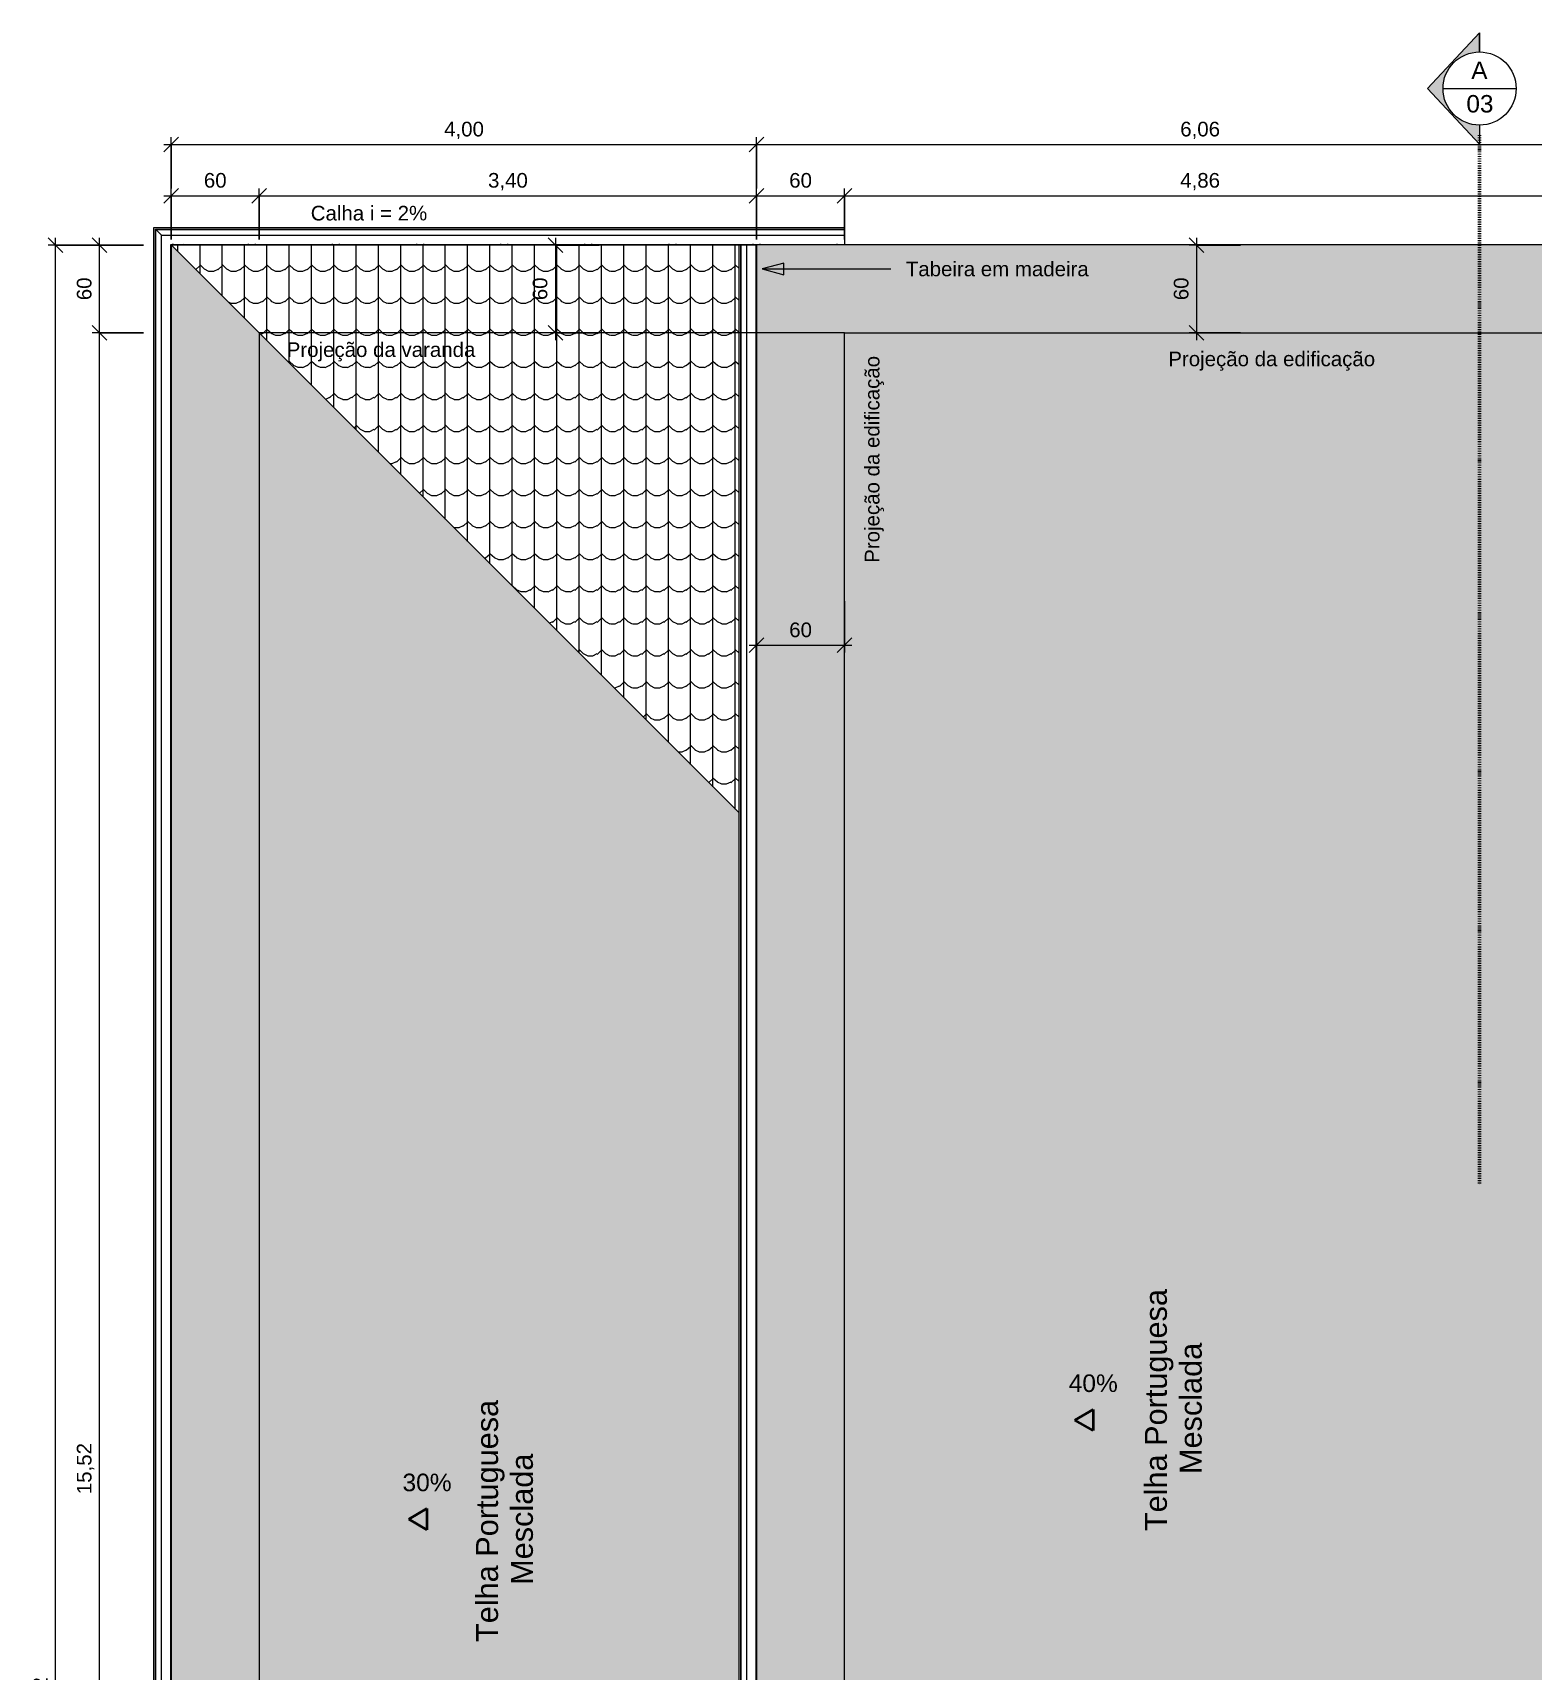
# Model space of a CAD drawing. Header units: millimetres. Extents: x -9018 to 25736, y -24663 to -1750.
# Drawn here: x 3900 to 14147, y -12937 to -1750 of the extents above; entities that cross this region are included whole.
import ezdxf

# ---------------------------------------------------------------- set-up
doc = ezdxf.new("R2010")
doc.units = ezdxf.units.MM
doc.linetypes.add('Dash dot', pattern=[15.875, 6.35, -4.7625, 0, -4.7625])
doc.linetypes.add('Overhead', pattern=[3.96875, 2.38125, -1.5875])
for name, color, linetype, lineweight in [('A-ANNO-DIMS', 211, 'Continuous', 9), ('A-ANNO-DIMS-50', 211, 'Continuous', 9), ('A-FLOR-OVHD', 1, 'Overhead', 9), ('A-GLAZ-CWMG', 51, 'Continuous', 9), ('A-ROOF', 132, 'Continuous', 9), ('A-ROOF-OTLN', 132, 'Continuous', 9), ('A-ROOF-PATT', 132, 'Continuous', 9), ('G-ANNO-DIMS', 111, 'Continuous', 9), ('G-ANNO-SYMB', 111, 'Continuous', 9), ('G-ANNO-TEXT', 231, 'Continuous', 9)]:
    doc.layers.add(name, color=color, linetype=linetype, lineweight=lineweight)
doc.styles.add('@Arial Unicode MS', font='', dxfattribs={"height": 100})
doc.styles.add('Arial_1', font='arial.ttf', dxfattribs={"height": 100})
doc.styles.add('Arial_4', font='arial.ttf', dxfattribs={"height": 119.0625})
doc.styles.add('Arial_6', font='arial.ttf', dxfattribs={"height": 120})
doc.styles.add('Arial_7', font='arial.ttf', dxfattribs={"height": 150})
doc.styles.get('@Arial Unicode MS').set_extended_font_data('@Arial Unicode MS')
doc.dimstyles.new('CRT_-__Metros_-_Linha_de_chamada_3_5_mm', dxfattribs={"dimscale": 304.8, "dimtxt": 100.584485, "dimasz": 0.328084, "dimexe": 0.164042, "dimexo": 0.0625, "dimgap": 0.082021, "dimtad": 1, "dimdec": 0, "dimlfac": 0.1, "dimdsep": 46, "dimtxsty": '@Arial Unicode MS', "dimblk1": 'OBLIQUE', "dimblk2": 'OBLIQUE', "dimsah": 1, "dimcen": 0.09, "dimdle": 0.164042, "dimazin": 0, "dimtfac": 1, "dimtdec": 4, "dimtix": 1, "dimtmove": 0, "dimatfit": 3, "dimfxl": 0.984252, "dimfxlon": 1, "dimtvp": 1, "dimtolj": 1, "dimtzin": 0, "dimarcsym": 2})
doc.dimstyles.new('CRT_-__Metros_-_Linha_de_chamada_3_5_mm_1', dxfattribs={"dimscale": 304.8, "dimtxt": 100.584485, "dimasz": 0.328084, "dimexe": 0.164042, "dimexo": 0.0625, "dimgap": 0.082021, "dimtad": 1, "dimlfac": 0.001, "dimrnd": 0.01, "dimzin": 0, "dimdsep": 46, "dimtxsty": '@Arial Unicode MS', "dimblk1": 'OBLIQUE', "dimblk2": 'OBLIQUE', "dimsah": 1, "dimcen": 0.09, "dimdle": 0.164042, "dimazin": 0, "dimtfac": 1, "dimtdec": 4, "dimtix": 1, "dimtmove": 0, "dimatfit": 3, "dimfxl": 0.984252, "dimfxlon": 1, "dimtvp": 1, "dimtolj": 1, "dimtzin": 0, "dimarcsym": 2})

# ---------------------------------------------------------------- blocks, each defined once
blk = doc.blocks.new('Rectangular Mullion - Caibro-3920098-COBERTURA')
at = {"layer": 'A-GLAZ-CWMG'}
for p, q in [((-11851, -3211), (-11848, -3214)), ((-11848, -3283), (-11851, -3280))]:
    blk.add_line(p, q, dxfattribs=at)
blk = doc.blocks.new('Rectangular Mullion - Caibro-4037507-COBERTURA')
at = {"layer": 'A-GLAZ-CWMG'}
for p, q in [((-7295, -3196), (-7295, -3193)), ((-7245, -3193), (-7245, -3196))]:
    blk.add_line(p, q, dxfattribs=at)
blk = doc.blocks.new('Rectangular Mullion - Caibro-3920081-COBERTURA')
at = {"layer": 'A-GLAZ-CWMG'}
for p, q in [((-11848, -3737), (-11851, -3737)), ((-11851, -3787), (-11848, -3787))]:
    blk.add_line(p, q, dxfattribs=at)
blk = doc.blocks.new('Rectangular Mullion - Caibro-3920082-COBERTURA')
at = {"layer": 'A-GLAZ-CWMG'}
for p, q in [((-11848, -4324), (-11851, -4324)), ((-11851, -4374), (-11848, -4374))]:
    blk.add_line(p, q, dxfattribs=at)
blk = doc.blocks.new('Rectangular Mullion - Caibro-3920083-COBERTURA')
at = {"layer": 'A-GLAZ-CWMG'}
for p, q in [((-11848, -4912), (-11851, -4912)), ((-11851, -4962), (-11848, -4962))]:
    blk.add_line(p, q, dxfattribs=at)
blk = doc.blocks.new('Rectangular Mullion - Caibro-3920084-COBERTURA')
at = {"layer": 'A-GLAZ-CWMG'}
for p, q in [((-11848, -5499), (-11851, -5499)), ((-11851, -5549), (-11848, -5549))]:
    blk.add_line(p, q, dxfattribs=at)
blk = doc.blocks.new('Rectangular Mullion - Caibro-3920085-COBERTURA')
at = {"layer": 'A-GLAZ-CWMG'}
for p, q in [((-11848, -6086), (-11851, -6086)), ((-11851, -6136), (-11848, -6136))]:
    blk.add_line(p, q, dxfattribs=at)
blk = doc.blocks.new('Rectangular Mullion - Caibro-3920086-COBERTURA')
at = {"layer": 'A-GLAZ-CWMG'}
for p, q in [((-11848, -6674), (-11851, -6674)), ((-11851, -6724), (-11848, -6724))]:
    blk.add_line(p, q, dxfattribs=at)
blk = doc.blocks.new('Rectangular Mullion - Caibro-3920087-COBERTURA')
at = {"layer": 'A-GLAZ-CWMG'}
for p, q in [((-11848, -7261), (-11851, -7261)), ((-11851, -7311), (-11848, -7311))]:
    blk.add_line(p, q, dxfattribs=at)
blk = doc.blocks.new('Rectangular Mullion - Caibro-3576768-COBERTURA')
at = {"layer": 'A-GLAZ-CWMG'}
for p, q in [((-11848, -7848), (-11851, -7848)), ((-11851, -7898), (-11848, -7898))]:
    blk.add_line(p, q, dxfattribs=at)
blk = doc.blocks.new('Rectangular Mullion - Caibro-4037524-COBERTURA')
at = {"layer": 'A-GLAZ-CWMG'}
for p, q in [((-7870, -3193), (-7870, -3196)), ((-7820, -3196), (-7820, -3193))]:
    blk.add_line(p, q, dxfattribs=at)
blk = doc.blocks.new('Rectangular Mullion - Caibro-4037525-COBERTURA')
at = {"layer": 'A-GLAZ-CWMG'}
for p, q in [((-8445, -3193), (-8445, -3196)), ((-8395, -3196), (-8395, -3193))]:
    blk.add_line(p, q, dxfattribs=at)
blk = doc.blocks.new('Rectangular Mullion - Caibro-4037526-COBERTURA')
at = {"layer": 'A-GLAZ-CWMG'}
for p, q in [((-9020, -3193), (-9020, -3196)), ((-8970, -3196), (-8970, -3193))]:
    blk.add_line(p, q, dxfattribs=at)
blk = doc.blocks.new('Rectangular Mullion - Caibro-4037527-COBERTURA')
at = {"layer": 'A-GLAZ-CWMG'}
for p, q in [((-9595, -3193), (-9595, -3196)), ((-9545, -3196), (-9545, -3193))]:
    blk.add_line(p, q, dxfattribs=at)
blk = doc.blocks.new('Rectangular Mullion - Caibro-4037528-COBERTURA')
at = {"layer": 'A-GLAZ-CWMG'}
for p, q in [((-10170, -3193), (-10170, -3196)), ((-10120, -3196), (-10120, -3193))]:
    blk.add_line(p, q, dxfattribs=at)
blk = doc.blocks.new('Rectangular Mullion - Caibro-4037529-COBERTURA')
at = {"layer": 'A-GLAZ-CWMG'}
for p, q in [((-10745, -3193), (-10745, -3196)), ((-10695, -3196), (-10695, -3193))]:
    blk.add_line(p, q, dxfattribs=at)
blk = doc.blocks.new('Rectangular Mullion - Caibro-4037530-COBERTURA')
at = {"layer": 'A-GLAZ-CWMG'}
for p, q in [((-11320, -3193), (-11320, -3196)), ((-11270, -3196), (-11270, -3193))]:
    blk.add_line(p, q, dxfattribs=at)
blk = doc.blocks.new('Rectangular Mullion - Caibro-4037542-COBERTURA')
at = {"layer": 'A-GLAZ-CWMG'}
for p, q in [((-11831, -3196), (-11834, -3193)), ((-11764, -3193), (-11761, -3196))]:
    blk.add_line(p, q, dxfattribs=at)
blk = doc.blocks.new('Corte - Extremidade superior do corte - Preenchido-799760-COBERTURA')
at = {"layer": 'G-ANNO-SYMB'}
h = blk.add_hatch(color=256, dxfattribs=at)
edge = h.paths.add_edge_path()
edge.add_line((-6.35, 7.11), (1.27, 0))
edge.add_line((1.27, 0), (-1.35, 0))
edge.add_arc((-6.35, 0), 5, 0, 180)
edge.add_line((-11.35, 0), (-13.97, 0))
edge.add_line((-13.97, 0), (-6.35, 7.11))
for p, q in [((-6.35, 7.11), (-13.97, 0)), ((-6.35, 7.11), (-13.97, 0)), ((-6.35, 7.11), (1.27, 0)), ((1.27, 0), (-6.35, 7.11)), ((-1.35, 0), (1.27, 0)), ((-11.35, 0), (-13.97, 0)), ((-13.97, 0), (-11.35, 0)), ((-1.35, 0), (1.27, 0))]:
    blk.add_line(p, q, dxfattribs=at)
for start, end in [(0, 180), (0, 180), (180, 360)]:
    blk.add_arc((-6.35, 0), 5, start, end, dxfattribs=at)
blk = doc.blocks.new('DIMBLOCK25-COBERTURA')
at = {"layer": 'A-ANNO-DIMS-50', "lineweight": 18, "transparency": 16777216}
for p, q in [((4356, -3800), (4306, -3750)), ((4356, -3800), (4406, -3850)), ((4356, -19320), (4306, -19270)), ((4356, -19320), (4406, -19370))]:
    blk.add_line(p, q, dxfattribs=at)
at = {"layer": 'A-ANNO-DIMS-50', "transparency": 16777216}
for p, q in [((4656, -3800), (4306, -3800)), ((4356, -19320), (4356, -3800)), ((4356, -3800), (4656, -3800)), ((4656, -19320), (4306, -19320)), ((4356, -19320), (4656, -19320))]:
    blk.add_line(p, q, dxfattribs=at)
at = {"layer": 'A-ANNO-DIMS-50', "color": 0, "transparency": 16777216, "insert": (4201, -11734), "char_height": 100, "width": 417.61, "attachment_point": 1, "rotation": 90, "line_spacing_factor": 1.117605, "style": '@Arial Unicode MS'}
blk.add_mtext('15,52', dxfattribs=at)
blk = doc.blocks.new('_Oblique')
at = {"color": 0, "linetype": 'ByBlock', "lineweight": -2}
blk.add_line((-0.5, -0.5), (0.5, 0.5), dxfattribs=at)
blk = doc.blocks.new('DIMBLOCK26-COBERTURA')
at = {"layer": 'A-ANNO-DIMS-50', "lineweight": 18, "transparency": 16777216}
for p, q in [((4356, -3200), (4306, -3150)), ((4356, -3200), (4406, -3250)), ((4356, -3800), (4306, -3750)), ((4356, -3800), (4406, -3850))]:
    blk.add_line(p, q, dxfattribs=at)
at = {"layer": 'A-ANNO-DIMS-50', "transparency": 16777216}
for p, q in [((4656, -3200), (4306, -3200)), ((4356, -3800), (4356, -3150)), ((4356, -3200), (4656, -3200)), ((4656, -3800), (4306, -3800)), ((4356, -3800), (4656, -3800))]:
    blk.add_line(p, q, dxfattribs=at)
at = {"layer": 'A-ANNO-DIMS-50', "color": 0, "transparency": 16777216, "insert": (4201, -3577), "char_height": 100, "width": 185.87, "attachment_point": 1, "rotation": 90, "line_spacing_factor": 1.117605, "style": '@Arial Unicode MS'}
blk.add_mtext('60', dxfattribs=at)
blk = doc.blocks.new('DIMBLOCK27-COBERTURA')
at = {"layer": 'A-ANNO-DIMS-50', "lineweight": 18, "transparency": 16777216}
for p, q in [((4056, -3200), (4006, -3150)), ((4056, -3200), (4106, -3250)), ((4056, -23120), (4006, -23070)), ((4056, -23120), (4106, -23170))]:
    blk.add_line(p, q, dxfattribs=at)
at = {"layer": 'A-ANNO-DIMS-50', "transparency": 16777216}
for p, q in [((4356, -3200), (4006, -3200)), ((4056, -23170), (4056, -3150)), ((4056, -3200), (4356, -3200)), ((4356, -23120), (4006, -23120)), ((4056, -23120), (4356, -23120))]:
    blk.add_line(p, q, dxfattribs=at)
at = {"layer": 'A-ANNO-DIMS-50', "color": 0, "transparency": 16777216, "insert": (3901, -13334), "char_height": 100, "width": 417.61, "attachment_point": 1, "rotation": 90, "line_spacing_factor": 1.117605, "style": '@Arial Unicode MS'}
blk.add_mtext('19,92', dxfattribs=at)
blk = doc.blocks.new('DIMBLOCK28-COBERTURA')
at = {"layer": 'A-ANNO-DIMS-50', "transparency": 16777216}
for p, q in [((4796, -2863), (5446, -2863)), ((4846, -3163), (4846, -2813)), ((4846, -2863), (4846, -3163)), ((5446, -3163), (5446, -2813)), ((5446, -2863), (5446, -3163))]:
    blk.add_line(p, q, dxfattribs=at)
at = {"layer": 'A-ANNO-DIMS-50', "lineweight": 18, "transparency": 16777216}
for p, q in [((4846, -2863), (4796, -2913)), ((4846, -2863), (4896, -2813)), ((5446, -2863), (5396, -2913)), ((5446, -2863), (5496, -2813))]:
    blk.add_line(p, q, dxfattribs=at)
at = {"layer": 'A-ANNO-DIMS-50', "color": 0, "transparency": 16777216, "insert": (5069, -2708), "char_height": 100, "width": 185.87, "attachment_point": 1, "line_spacing_factor": 1.117605, "style": '@Arial Unicode MS'}
blk.add_mtext('60', dxfattribs=at)
blk = doc.blocks.new('DIMBLOCK29-COBERTURA')
at = {"layer": 'A-ANNO-DIMS-50', "lineweight": 18, "transparency": 16777216}
for p, q in [((5446, -2863), (5396, -2913)), ((5446, -2863), (5496, -2813)), ((8846, -2863), (8796, -2913)), ((8846, -2863), (8896, -2813))]:
    blk.add_line(p, q, dxfattribs=at)
at = {"layer": 'A-ANNO-DIMS-50', "transparency": 16777216}
for p, q in [((5446, -3163), (5446, -2813)), ((5446, -2863), (8846, -2863)), ((5446, -2863), (5446, -3163)), ((8846, -3163), (8846, -2813)), ((8846, -2863), (8846, -3163))]:
    blk.add_line(p, q, dxfattribs=at)
at = {"layer": 'A-ANNO-DIMS-50', "color": 0, "transparency": 16777216, "insert": (7011, -2708), "char_height": 100, "width": 324.67, "attachment_point": 1, "line_spacing_factor": 1.117605, "style": '@Arial Unicode MS'}
blk.add_mtext('3,40', dxfattribs=at)
blk = doc.blocks.new('DIMBLOCK30-COBERTURA')
at = {"layer": 'A-ANNO-DIMS-50', "lineweight": 18, "transparency": 16777216}
for p, q in [((8846, -2863), (8796, -2913)), ((8846, -2863), (8896, -2813)), ((9446, -2863), (9396, -2913)), ((9446, -2863), (9496, -2813))]:
    blk.add_line(p, q, dxfattribs=at)
at = {"layer": 'A-ANNO-DIMS-50', "transparency": 16777216}
for p, q in [((8846, -3163), (8846, -2813)), ((8846, -2863), (9446, -2863)), ((8846, -2863), (8846, -3163)), ((9446, -3163), (9446, -2813)), ((9446, -2863), (9446, -3163))]:
    blk.add_line(p, q, dxfattribs=at)
at = {"layer": 'A-ANNO-DIMS-50', "color": 0, "transparency": 16777216, "insert": (9069, -2708), "char_height": 100, "width": 185.87, "attachment_point": 1, "line_spacing_factor": 1.117605, "style": '@Arial Unicode MS'}
blk.add_mtext('60', dxfattribs=at)
blk = doc.blocks.new('DIMBLOCK31-COBERTURA')
at = {"layer": 'A-ANNO-DIMS-50', "lineweight": 18, "transparency": 16777216}
for p, q in [((9446, -2863), (9396, -2913)), ((9446, -2863), (9496, -2813)), ((14306, -2863), (14256, -2913)), ((14306, -2863), (14356, -2813))]:
    blk.add_line(p, q, dxfattribs=at)
at = {"layer": 'A-ANNO-DIMS-50', "transparency": 16777216}
for p, q in [((9446, -3163), (9446, -2813)), ((9446, -2863), (14306, -2863)), ((9446, -2863), (9446, -3163)), ((14306, -3163), (14306, -2813)), ((14306, -2863), (14306, -3163))]:
    blk.add_line(p, q, dxfattribs=at)
at = {"layer": 'A-ANNO-DIMS-50', "color": 0, "transparency": 16777216, "insert": (11741, -2708), "char_height": 100, "width": 324.67, "attachment_point": 1, "line_spacing_factor": 1.117605, "style": '@Arial Unicode MS'}
blk.add_mtext('4,86', dxfattribs=at)
blk = doc.blocks.new('DIMBLOCK35-COBERTURA')
at = {"layer": 'A-ANNO-DIMS-50', "transparency": 16777216}
for p, q in [((4796, -2513), (8846, -2513)), ((4846, -2813), (4846, -2463)), ((4846, -2513), (4846, -2813)), ((8846, -2813), (8846, -2463)), ((8846, -2513), (8846, -2813))]:
    blk.add_line(p, q, dxfattribs=at)
at = {"layer": 'A-ANNO-DIMS-50', "lineweight": 18, "transparency": 16777216}
for p, q in [((4846, -2513), (4796, -2563)), ((4846, -2513), (4896, -2463)), ((8846, -2513), (8796, -2563)), ((8846, -2513), (8896, -2463))]:
    blk.add_line(p, q, dxfattribs=at)
at = {"layer": 'A-ANNO-DIMS-50', "color": 0, "transparency": 16777216, "insert": (6711, -2358), "char_height": 100, "width": 324.67, "attachment_point": 1, "line_spacing_factor": 1.117605, "style": '@Arial Unicode MS'}
blk.add_mtext('4,00', dxfattribs=at)
blk = doc.blocks.new('DIMBLOCK36-COBERTURA')
at = {"layer": 'A-ANNO-DIMS-50', "lineweight": 18, "transparency": 16777216}
for p, q in [((8846, -2513), (8796, -2563)), ((8846, -2513), (8896, -2463)), ((14906, -2513), (14856, -2563)), ((14906, -2513), (14956, -2463))]:
    blk.add_line(p, q, dxfattribs=at)
at = {"layer": 'A-ANNO-DIMS-50', "transparency": 16777216}
for p, q in [((8846, -2813), (8846, -2463)), ((8846, -2513), (14906, -2513)), ((8846, -2513), (8846, -2813)), ((14906, -2813), (14906, -2463)), ((14906, -2513), (14906, -2813))]:
    blk.add_line(p, q, dxfattribs=at)
at = {"layer": 'A-ANNO-DIMS-50', "color": 0, "transparency": 16777216, "insert": (11741, -2358), "char_height": 100, "width": 324.67, "attachment_point": 1, "line_spacing_factor": 1.117605, "style": '@Arial Unicode MS'}
blk.add_mtext('6,06', dxfattribs=at)
blk = doc.blocks.new('DIMBLOCK72-COBERTURA')
at = {"layer": 'A-ANNO-DIMS-50', "lineweight": 18, "transparency": 16777216}
for p, q in [((7471, -3200), (7421, -3150)), ((7471, -3200), (7521, -3250)), ((7471, -3800), (7421, -3750)), ((7471, -3800), (7521, -3850))]:
    blk.add_line(p, q, dxfattribs=at)
at = {"layer": 'A-ANNO-DIMS-50', "transparency": 16777216}
for p, q in [((7771, -3200), (7421, -3200)), ((7471, -3150), (7471, -3850)), ((7471, -3200), (7771, -3200)), ((7771, -3800), (7421, -3800)), ((7471, -3800), (7771, -3800))]:
    blk.add_line(p, q, dxfattribs=at)
at = {"layer": 'A-ANNO-DIMS-50', "color": 0, "transparency": 16777216, "insert": (7316, -3577), "char_height": 100, "width": 185.87, "attachment_point": 1, "rotation": 90, "line_spacing_factor": 1.117605, "style": '@Arial Unicode MS'}
blk.add_mtext('60', dxfattribs=at)
blk = doc.blocks.new('DIMBLOCK73-COBERTURA')
at = {"layer": 'A-ANNO-DIMS-50', "lineweight": 18, "transparency": 16777216}
for p, q in [((11852, -3200), (11802, -3150)), ((11852, -3200), (11902, -3250)), ((11852, -3800), (11802, -3750)), ((11852, -3800), (11902, -3850))]:
    blk.add_line(p, q, dxfattribs=at)
at = {"layer": 'A-ANNO-DIMS-50', "transparency": 16777216}
for p, q in [((12152, -3200), (11802, -3200)), ((11852, -3150), (11852, -3850)), ((11852, -3200), (12152, -3200)), ((12152, -3800), (11802, -3800)), ((11852, -3800), (12152, -3800))]:
    blk.add_line(p, q, dxfattribs=at)
at = {"layer": 'A-ANNO-DIMS-50', "color": 0, "transparency": 16777216, "insert": (11697, -3577), "char_height": 100, "width": 185.87, "attachment_point": 1, "rotation": 90, "line_spacing_factor": 1.117605, "style": '@Arial Unicode MS'}
blk.add_mtext('60', dxfattribs=at)
blk = doc.blocks.new('DIMBLOCK74-COBERTURA')
at = {"layer": 'A-ANNO-DIMS-50', "transparency": 16777216}
for p, q in [((8846, -5634), (8846, -5984)), ((8846, -5934), (8846, -5634)), ((9446, -5634), (9446, -5984)), ((9446, -5934), (9446, -5634)), ((8796, -5934), (9496, -5934))]:
    blk.add_line(p, q, dxfattribs=at)
at = {"layer": 'A-ANNO-DIMS-50', "lineweight": 18, "transparency": 16777216}
for p, q in [((8846, -5934), (8896, -5884)), ((9446, -5934), (9496, -5884)), ((8846, -5934), (8796, -5984)), ((9446, -5934), (9396, -5984))]:
    blk.add_line(p, q, dxfattribs=at)
at = {"layer": 'A-ANNO-DIMS-50', "color": 0, "transparency": 16777216, "insert": (9069, -5779), "char_height": 100, "width": 185.87, "attachment_point": 1, "line_spacing_factor": 1.117605, "style": '@Arial Unicode MS'}
blk.add_mtext('60', dxfattribs=at)

msp = doc.modelspace()

# ---------------------------------------------------------------- hatches: boundary and pattern name
at = {"layer": 'A-ROOF-PATT'}
h = msp.add_hatch(dxfattribs=at)
h.set_pattern_fill('FP_4', color=256, style=0, pattern_type=2)
h.set_pattern_definition([(180, (-12392.08, 3406.69), (-3e-14, -218.959), [30.48, -121.92]), (223.766, (-12331.123, 3450.48), (-152.3984, -218.96789), [42.206, -590.885]), (316.234, (-12483.523, 3450.48), (152.3984, -218.96789), [42.206, -590.885]), (205.59, (-12361.603, 3421.286), (-304.80169, -218.95748), [33.795, -473.132]), (154.41, (-12422.563, 3406.69), (-304.80169, 218.95748), [33.795, -473.125]), (270, (-12331.12, 3450.48), (152.4, 9e-15), [])])
h.paths.add_polyline_path([(8726.447, -7079.651), (8726.447, -3199.651), (4846.447, -3199.651), (8351.264, -6704.468)])
h = msp.add_hatch(dxfattribs=at)
h.set_pattern_fill('FP_5', color=256, style=0, pattern_type=2)
h.set_pattern_definition([(270, (-11580.06, 3212.98), (218.959, 1e-14), [30.48, -121.92]), (313.766, (-11623.853, 3273.936), (218.96789, -152.3984), [42.206, -590.885]), (46.234, (-11623.853, 3121.536), (218.96789, 152.3984), [42.206, -590.885]), (295.59, (-11594.66, 3243.456), (218.95748, -304.80169), [33.795, -473.132]), (244.41, (-11580.06, 3182.496), (-218.95748, -304.80169), [33.795, -473.125]), (0, (-11623.85, 3273.94), (0, 152.4), [])])
h.paths.add_polyline_path([(4846.447, -23119.651), (8726.447, -19239.651), (8726.447, -7079.651), (4846.447, -3199.651), (4846.447, -22914.541)])
h = msp.add_hatch(dxfattribs=at)
h.set_pattern_fill('FP_11', color=256, style=0, pattern_type=2)
h.set_pattern_definition([(270, (14161.32, -6777.23), (212.25, 1e-14), [30.48, -121.92]), (312.876, (14118.866, -6716.275), (212.25748, -152.39872), [41.592, -582.292]), (47.124, (14118.866, -6868.675), (212.25748, 152.39872), [41.592, -582.292]), (294.903, (14147.166, -6746.755), (212.25242, -304.79862), [33.604, -470.461]), (245.097, (14161.316, -6807.715), (-212.25242, -304.79862), [33.604, -470.454]), (0, (14118.87, -6716.27), (0, 152.4), [])])
h.paths.add_polyline_path([(8846.447, -19919.651), (14906.447, -19919.651), (14906.447, -3199.651), (8846.447, -3199.651), (8846.447, -19481.862)])
h.paths.add_polyline_path([(9416.047, -17089.651), (9046.447, -17089.651), (9046.447, -16689.651), (9446.447, -16689.651), (9446.447, -17089.651)])
at = {"layer": 'G-ANNO-DIMS', "lineweight": 35}
for points in [[(11145.883, -11299.484), (11020.883, -11227.315), (11145.883, -11155.147)], [(6593.548, -11977.273), (6468.548, -11905.104), (6593.548, -11832.935)]]:
    msp.add_hatch(color=256, dxfattribs=at).paths.add_polyline_path(points)
at = {"layer": 'G-ANNO-TEXT'}
msp.add_hatch(color=7, dxfattribs=at).paths.add_polyline_path([(8883.05, -3363.562), (9033.05, -3403.754), (9033.05, -3323.369)])

# ---------------------------------------------------------------- linework, layer by layer
at = {"layer": 'A-FLOR-OVHD'}
for p, q in [((9446.447, -3799.651), (5446.447, -3799.651)), ((5446.447, -3799.651), (5446.447, -19319.651)), ((9446.447, -3799.651), (14306.447, -3799.651)), ((9446.447, -19319.651), (9446.447, -3799.651))]:
    msp.add_line(p, q, dxfattribs=at)
at = {"layer": 'A-ROOF'}
for p, q in [((4846.447, -3199.651), (8726.447, -7079.651)), ((4846.447, -3199.651), (4846.447, -23119.651)), ((14906.447, -3199.651), (8846.447, -3199.651)), ((8846.447, -3199.651), (8846.447, -19919.651))]:
    msp.add_line(p, q, dxfattribs=at)
at = {"layer": 'A-ROOF-OTLN'}
for p, q in [((4726.447, -23239.651), (4726.447, -3079.651)), ((4726.447, -3079.651), (9446.447, -3079.651)), ((4739.147, -23226.951), (4739.147, -3092.351)), ((4739.147, -3092.351), (9446.447, -3092.351)), ((4741.509, -23224.588), (4741.509, -3094.713)), ((4741.509, -3094.713), (9446.447, -3094.713)), ((4779.609, -3132.813), (4741.509, -3094.713)), ((9446.447, -3079.651), (9446.447, -3193.338)), ((4779.609, -23186.488), (4779.609, -3132.813)), ((4779.609, -3132.813), (9446.447, -3132.813)), ((4843.272, -23122.826), (4843.272, -3196.476)), ((4843.272, -3196.476), (9446.447, -3196.476)), ((4846.447, -3199.651), (8846.447, -3199.651)), ((8726.447, -19919.651), (8726.447, -3199.651)), ((8739.147, -19919.651), (8739.147, -3199.651)), ((8741.509, -19919.651), (8741.509, -3199.651)), ((8779.609, -19919.651), (8779.609, -3199.651)), ((8843.272, -19919.651), (8843.272, -3199.651)), ((9446.447, -3196.476), (9446.447, -3199.651))]:
    msp.add_line(p, q, dxfattribs=at)
at = {"layer": 'G-ANNO-DIMS', "lineweight": 35}
for p, q in [((11020.883, -11227.315), (11145.883, -11155.147)), ((11145.883, -11155.147), (11145.883, -11299.484)), ((11145.883, -11299.484), (11020.883, -11227.315)), ((6468.548, -11905.104), (6593.548, -11832.935)), ((6593.548, -11832.935), (6593.548, -11977.273)), ((6593.548, -11977.273), (6468.548, -11905.104))]:
    msp.add_line(p, q, dxfattribs=at)
at = {"layer": 'G-ANNO-DIMS'}
for p, q in [((11145.878, -11227.315), (11145.883, -11227.315)), ((6593.543, -11905.104), (6593.548, -11905.104))]:
    msp.add_line(p, q, dxfattribs=at)
at = {"layer": 'G-ANNO-SYMB'}
msp.add_line((13536.583, -2130.92), (14036.583, -2130.92), dxfattribs=at)
at = {"layer": 'G-ANNO-SYMB', "linetype": 'Dash dot', "lineweight": 50}
msp.add_line((13786.583, -2448.42), (13786.583, -9620.503), dxfattribs=at)
at = {"layer": 'G-ANNO-TEXT', "color": 7}
for p, q in [((9033.05, -3323.369), (8883.05, -3363.562)), ((9033.05, -3403.754), (9033.05, -3323.369)), ((8883.05, -3363.562), (9033.05, -3403.754)), ((8883.05, -3363.562), (9764.239, -3363.562))]:
    msp.add_line(p, q, dxfattribs=at)

# ---------------------------------------------------------------- block references
at = {"layer": 'A-GLAZ-CWMG'}
for name, p in [('Rectangular Mullion - Caibro-3920098-COBERTURA', (16691.067, 0)), ('Rectangular Mullion - Caibro-4037542-COBERTURA', (16691.067, 0)), ('Rectangular Mullion - Caibro-4037530-COBERTURA', (16691.067, 0)), ('Rectangular Mullion - Caibro-4037529-COBERTURA', (16691.067, 0)), ('Rectangular Mullion - Caibro-4037528-COBERTURA', (16691.067, 0)), ('Rectangular Mullion - Caibro-4037527-COBERTURA', (16691.067, 0)), ('Rectangular Mullion - Caibro-4037526-COBERTURA', (16691.067, 0)), ('Rectangular Mullion - Caibro-4037525-COBERTURA', (16691.067, 0)), ('Rectangular Mullion - Caibro-4037524-COBERTURA', (16691.067, 0)), ('Rectangular Mullion - Caibro-4037507-COBERTURA', (16691.067, 0)), ('Rectangular Mullion - Caibro-3920081-COBERTURA', (16691.067, 0)), ('Rectangular Mullion - Caibro-3920082-COBERTURA', (16691.067, 0)), ('Rectangular Mullion - Caibro-3920083-COBERTURA', (16691.067, 0)), ('Rectangular Mullion - Caibro-3920084-COBERTURA', (16691.067, 0)), ('Rectangular Mullion - Caibro-3920085-COBERTURA', (16691.067, 0)), ('Rectangular Mullion - Caibro-3920086-COBERTURA', (16691.067, 0)), ('Rectangular Mullion - Caibro-3920087-COBERTURA', (16691.067, 0)), ('Rectangular Mullion - Caibro-3576768-COBERTURA', (16691.067, 0)), ('Rectangular Mullion - Caibro-3576768-COBERTURA', (16691.067, -587.353)), ('Rectangular Mullion - Caibro-3576768-COBERTURA', (16691.067, -1174.706)), ('Rectangular Mullion - Caibro-3576768-COBERTURA', (16691.067, -1762.059)), ('Rectangular Mullion - Caibro-3576768-COBERTURA', (16691.067, -2349.412)), ('Rectangular Mullion - Caibro-3576768-COBERTURA', (16691.067, -2936.765)), ('Rectangular Mullion - Caibro-3576768-COBERTURA', (16691.067, -3524.118)), ('Rectangular Mullion - Caibro-3576768-COBERTURA', (16691.067, -4111.471)), ('Rectangular Mullion - Caibro-3576768-COBERTURA', (16691.067, -4698.824))]:
    msp.add_blockref(name, p, dxfattribs=at)
at = {"layer": 'G-ANNO-SYMB', "extrusion": (0, 0, -1), "xscale": 49.99999999999998, "yscale": 49.99999999999998, "zscale": 49.99999999999998, "rotation": 270.0000000000003}
msp.add_blockref('Corte - Extremidade superior do corte - Preenchido-799760-COBERTURA', (-13786.583, -2448.42), dxfattribs=at)

# ---------------------------------------------------------------- texts
at = {"layer": 'G-ANNO-DIMS', "char_height": 120, "width": 401.07841, "attachment_point": 1, "line_spacing_factor": 0.941778, "style": 'Arial_6'}
for s, insert in [('40%', (10978.765, -10915.877)), ('30%', (6426.43, -11593.666))]:
    msp.add_mtext(s, dxfattribs=dict(at, insert=insert))
at = {"layer": 'G-ANNO-SYMB', "attachment_point": 1, "style": 'Arial_4'}
for s, insert, char_height, width in [('A', (13729.73, -1946.92), 119.062, 136.28687), ('03', (13696.399, -2175.441), 119.0625, 224.4725)]:
    msp.add_mtext(s, dxfattribs=dict(at, insert=insert, char_height=char_height, width=width))
at = {"layer": 'G-ANNO-TEXT', "color": 7, "char_height": 100, "attachment_point": 1, "style": 'Arial_1'}
for s, insert, width in [('Calha i = 2%', (5799.422, -2932.256), 986.07562), ('Tabeira em madeira', (9865.839, -3313.562), 1547.25688), ('Projeção da varanda', (5635.194, -3864.851), 1603.375), ('Projeção da edificação', (11659.48, -3928.032), 1763.7125)]:
    msp.add_mtext(s, dxfattribs=dict(at, insert=insert, width=width))
at = {"layer": 'G-ANNO-TEXT', "color": 7, "attachment_point": 1, "rotation": 90}
for s, insert, char_height, width, style in [('Projeção da edificação', (9585.487, -5370.985), 100, 1763.7125, 'Arial_1'), ('Telha Portuguesa ', (11499.67, -11986.55), 150, 2116.455, 'Arial_7'), ('Mesclada', (11737.795, -11596.289), 150, 1102.32031, 'Arial_7'), ('Telha Portuguesa ', (6929.158, -12743.829), 150, 2116.455, 'Arial_7'), ('Mesclada', (7167.283, -12353.569), 150, 1102.32031, 'Arial_7')]:
    msp.add_mtext(s, dxfattribs=dict(at, insert=insert, char_height=char_height, width=width, style=style))

# ---------------------------------------------------------------- dimensions: what is measured, and where the dimension line sits
at = {"layer": 'A-ANNO-DIMS'}
for base, p1, p2, dimstyle, override, picture, middle in [((8846.447, -2512.858), (4846.447, -2812.858), (8846.447, -2812.858), 'CRT_-__Metros_-_Linha_de_chamada_3_5_mm_1', {"dimpost": '<>', "dimfxl": 4000}, 'DIMBLOCK35-COBERTURA', (6846.447, -2436.767)), ((14906.447, -2512.858), (8846.447, -2812.858), (14906.447, -2812.858), 'CRT_-__Metros_-_Linha_de_chamada_3_5_mm_1', {"dimpost": '<>', "dimfxl": 6060}, 'DIMBLOCK36-COBERTURA', (11876.447, -2436.767)), ((5446.447, -2862.858), (4846.447, -3162.858), (5446.447, -3162.858), 'CRT_-__Metros_-_Linha_de_chamada_3_5_mm', {"dimpost": '<>', "dimfxl": 600}, 'DIMBLOCK28-COBERTURA', (5146.447, -2786.767)), ((8846.447, -2862.858), (5446.447, -3162.858), (8846.447, -3162.858), 'CRT_-__Metros_-_Linha_de_chamada_3_5_mm_1', {"dimpost": '<>', "dimfxl": 3400}, 'DIMBLOCK29-COBERTURA', (7146.447, -2786.767)), ((9446.447, -2862.858), (8846.447, -3162.858), (9446.447, -3162.858), 'CRT_-__Metros_-_Linha_de_chamada_3_5_mm', {"dimpost": '<>', "dimfxl": 600}, 'DIMBLOCK30-COBERTURA', (9146.447, -2786.767)), ((14306.447, -2862.858), (9446.447, -3162.858), (14306.447, -3162.858), 'CRT_-__Metros_-_Linha_de_chamada_3_5_mm_1', {"dimpost": '<>', "dimfxl": 4860}, 'DIMBLOCK31-COBERTURA', (11876.447, -2786.767)), ((9446.447, -5933.802), (8846.447, -5633.802), (9446.447, -5633.802), 'CRT_-__Metros_-_Linha_de_chamada_3_5_mm', {"dimpost": '<>', "dimfxl": 600}, 'DIMBLOCK74-COBERTURA', (9146.447, -5857.711))]:
    dim = msp.add_linear_dim(base=base, p1=p1, p2=p2, dimstyle=dimstyle, override=override, dxfattribs=at)
    dim.commit()
    dim.dimension.update_dxf_attribs({"geometry": picture, "text_midpoint": middle})
for base, p1, p2, dimstyle, override, picture, middle in [((4055.96, -3199.651), (4355.96, -23119.651), (4355.96, -3199.651), 'CRT_-__Metros_-_Linha_de_chamada_3_5_mm_1', {"dimpost": '<>', "dimfxl": 19920}, 'DIMBLOCK27-COBERTURA', (3979.869, -13159.651)), ((4355.972, -3199.651), (4655.972, -3799.651), (4655.972, -3199.651), 'CRT_-__Metros_-_Linha_de_chamada_3_5_mm', {"dimpost": '<>', "dimfxl": 600}, 'DIMBLOCK26-COBERTURA', (4279.88, -3499.651)), ((7471.277, -3799.651), (7771.277, -3199.651), (7771.277, -3799.651), 'CRT_-__Metros_-_Linha_de_chamada_3_5_mm', {"dimpost": '<>', "dimfxl": 600}, 'DIMBLOCK72-COBERTURA', (7395.185, -3499.651)), ((11852.051, -3799.651), (12152.051, -3199.651), (12152.051, -3799.651), 'CRT_-__Metros_-_Linha_de_chamada_3_5_mm', {"dimpost": '<>', "dimfxl": 600}, 'DIMBLOCK73-COBERTURA', (11775.959, -3499.651)), ((4355.972, -3799.651), (4655.972, -19319.651), (4655.972, -3799.651), 'CRT_-__Metros_-_Linha_de_chamada_3_5_mm_1', {"dimpost": '<>', "dimfxl": 15520}, 'DIMBLOCK25-COBERTURA', (4279.88, -11559.651))]:
    dim = msp.add_linear_dim(base=base, p1=p1, p2=p2, angle=90, dimstyle=dimstyle, override=override, dxfattribs=at)
    dim.commit()
    dim.dimension.update_dxf_attribs({"geometry": picture, "text_midpoint": middle})

doc.saveas('drawing.dxf')
